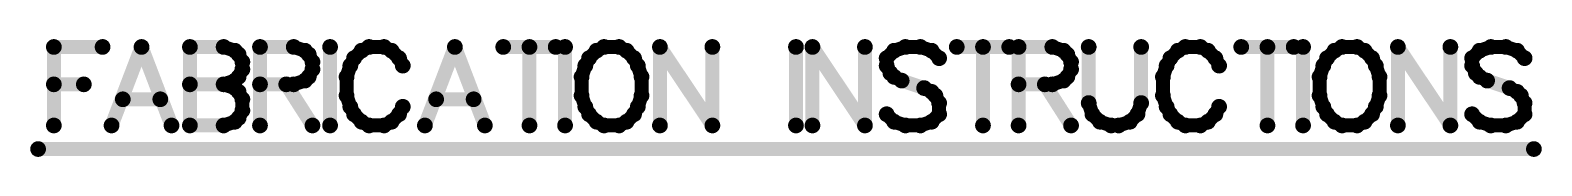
# Model space of a CAD drawing. Extents: x 0 to 200, y 0 to 200.
# Drawn here: x 109.9 to 129.1, y 164.4 to 165.9 of the extents above; entities that cross this region are included whole.
import ezdxf

# ---------------------------------------------------------------- set-up
doc = ezdxf.new("R2010")
doc.units = 0
doc.layers.get('0').update_dxf_attribs({"linetype": 'CONTINUOUS'})
doc.layers.add('gm2', color=1, linetype='CONTINUOUS')

# ---------------------------------------------------------------- blocks, each defined once
blk = doc.blocks.new('D15')
at = {"const_width": 0.1}
blk.add_lwpolyline([(-0.05, 0, 1), (0.05, 0, 1)], format="xyb", close=True, dxfattribs=at)

msp = doc.modelspace()

# ---------------------------------------------------------------- linework, layer by layer
at = {"layer": 'gm2', "color": 1, "const_width": 0.1778}
for points in [[(110.20022, 164.80055), (110.20022, 165.800332)], [(110.20022, 165.800332), (110.819132, 165.800332)], [(111.314273, 165.800332), (110.933402, 164.80055)], [(111.695143, 164.80055), (111.314273, 165.800332)], [(111.928424, 165.800332), (111.928424, 164.80055)], [(112.356905, 165.800332), (111.928424, 165.800332)], [(112.499735, 165.752732), (112.356905, 165.800332)], [(113.247196, 165.800332), (112.818716, 165.800332)], [(112.818716, 165.800332), (112.818716, 164.80055)], [(113.390017, 165.752732), (113.247196, 165.800332)], [(113.708997, 165.800332), (113.708997, 164.80055)], [(114.204128, 165.800332), (114.108918, 165.752732)], [(114.394569, 165.800332), (114.204128, 165.800332)], [(114.489789, 165.752732), (114.394569, 165.800332)], [(114.91351, 164.80055), (115.294381, 165.800332)], [(115.294381, 165.800332), (115.675251, 164.80055)], [(115.908532, 165.800332), (116.575053, 165.800332)], [(116.241792, 164.80055), (116.241792, 165.800332)], [(116.694083, 165.800332), (116.694083, 164.80055)], [(117.189214, 165.800332), (117.093994, 165.752732)], [(117.379645, 165.800332), (117.189214, 165.800332)], [(117.474865, 165.752732), (117.379645, 165.800332)], [(117.898586, 165.800332), (117.898586, 164.80055)], [(118.565107, 164.80055), (117.898586, 165.800332)], [(118.565107, 165.800332), (118.565107, 164.80055)], [(119.626789, 164.80055), (119.626789, 165.800332)], [(119.83627, 165.800332), (119.83627, 164.80055)], [(119.83627, 165.800332), (120.502791, 164.80055)], [(120.502791, 164.80055), (120.502791, 165.800332)], [(120.874142, 165.752732), (121.016972, 165.800332)], [(121.016972, 165.800332), (121.207402, 165.800332)], [(121.207402, 165.800332), (121.350233, 165.752732)], [(121.669213, 165.800332), (122.335735, 165.800332)], [(122.002474, 164.80055), (122.002474, 165.800332)], [(122.454765, 165.800332), (122.454765, 164.80055)], [(122.454765, 165.800332), (122.883246, 165.800332)], [(122.883246, 165.800332), (123.026066, 165.752732)], [(123.345047, 165.800332), (123.345047, 165.08621)], [(124.011568, 165.08621), (124.011568, 165.800332)], [(124.573359, 165.800332), (124.478139, 165.752732)], [(124.7638, 165.800332), (124.573359, 165.800332)], [(124.85901, 165.752732), (124.7638, 165.800332)], [(125.949252, 165.800332), (125.282731, 165.800332)], [(125.615991, 164.80055), (125.615991, 165.800332)], [(126.068282, 165.800332), (126.068282, 164.80055)], [(126.563413, 165.800332), (126.468193, 165.752732)], [(126.753844, 165.800332), (126.563413, 165.800332)], [(126.849064, 165.752732), (126.753844, 165.800332)], [(127.272785, 164.80055), (127.272785, 165.800332)], [(127.272785, 165.800332), (127.939306, 164.80055)], [(127.939306, 164.80055), (127.939306, 165.800332)], [(128.310647, 165.752732), (128.453487, 165.800332)], [(128.453487, 165.800332), (128.643917, 165.800332)], [(128.643917, 165.800332), (128.786738, 165.752732)], [(112.547345, 165.705101), (112.499735, 165.752732)], [(112.594955, 165.609891), (112.547345, 165.705101)], [(112.594955, 165.514671), (112.594955, 165.609891)], [(113.437627, 165.705101), (113.390017, 165.752732)], [(113.485237, 165.609891), (113.437627, 165.705101)], [(113.485237, 165.514671), (113.485237, 165.609891)], [(114.013698, 165.657501), (113.966088, 165.562281)], [(114.108918, 165.752732), (114.013698, 165.657501)], [(114.584999, 165.657501), (114.489789, 165.752732)], [(114.632609, 165.562281), (114.584999, 165.657501)], [(116.998774, 165.657501), (116.951164, 165.562281)], [(117.093994, 165.752732), (116.998774, 165.657501)], [(117.570085, 165.657501), (117.474865, 165.752732)], [(117.617695, 165.562281), (117.570085, 165.657501)], [(120.874142, 165.752732), (120.778922, 165.657501)], [(120.778922, 165.657501), (120.778922, 165.562281)], [(121.350233, 165.752732), (121.445453, 165.657501)], [(123.026066, 165.752732), (123.073676, 165.705101)], [(123.073676, 165.705101), (123.121286, 165.609891)], [(123.121286, 165.609891), (123.121286, 165.514671)], [(124.382919, 165.657501), (124.335319, 165.562281)], [(124.478139, 165.752732), (124.382919, 165.657501)], [(124.95423, 165.657501), (124.85901, 165.752732)], [(125.00184, 165.562281), (124.95423, 165.657501)], [(126.372973, 165.657501), (126.325363, 165.562281)], [(126.468193, 165.752732), (126.372973, 165.657501)], [(126.944284, 165.657501), (126.849064, 165.752732)], [(126.991894, 165.562281), (126.944284, 165.657501)], [(128.310647, 165.752732), (128.215436, 165.657501)], [(128.215436, 165.657501), (128.215436, 165.562281)], [(128.786738, 165.752732), (128.881968, 165.657501)], [(112.499735, 165.371851), (112.547345, 165.419461)], [(112.547345, 165.419461), (112.594955, 165.514671)], [(113.390017, 165.371851), (113.437627, 165.419461)], [(113.437627, 165.419461), (113.485237, 165.514671)], [(113.966088, 165.562281), (113.918478, 165.419461)], [(113.918478, 165.419461), (113.918478, 165.18141)], [(116.951164, 165.562281), (116.903554, 165.419461)], [(116.903554, 165.419461), (116.903554, 165.18141)], [(117.665305, 165.419461), (117.617695, 165.562281)], [(117.665305, 165.18141), (117.665305, 165.419461)], [(120.778922, 165.562281), (120.826532, 165.467071)], [(120.826532, 165.467071), (120.874142, 165.419461)], [(120.874142, 165.419461), (120.969362, 165.371851)], [(123.073676, 165.419461), (123.026066, 165.371851)], [(123.121286, 165.514671), (123.073676, 165.419461)], [(124.335319, 165.562281), (124.287709, 165.419461)], [(124.287709, 165.419461), (124.287709, 165.18141)], [(126.325363, 165.562281), (126.277753, 165.419461)], [(126.277753, 165.419461), (126.277753, 165.18141)], [(127.039504, 165.419461), (126.991894, 165.562281)], [(127.039504, 165.18141), (127.039504, 165.419461)], [(128.215436, 165.562281), (128.263047, 165.467071)], [(128.263047, 165.467071), (128.310647, 165.419461)], [(128.310647, 165.419461), (128.405877, 165.371851)], [(110.581091, 165.324241), (110.20022, 165.324241)], [(111.928424, 165.324241), (112.356905, 165.324241)], [(112.356905, 165.324241), (112.499735, 165.371851)], [(112.499735, 165.276641), (112.356905, 165.324241)], [(112.547345, 165.22901), (112.499735, 165.276641)], [(112.594955, 165.13381), (112.547345, 165.22901)], [(112.818716, 165.324241), (113.247196, 165.324241)], [(113.485237, 164.80055), (113.151976, 165.324241)], [(113.247196, 165.324241), (113.390017, 165.371851)], [(120.969362, 165.371851), (121.255013, 165.276641)], [(121.255013, 165.276641), (121.350233, 165.22901)], [(121.350233, 165.22901), (121.397843, 165.18141)], [(122.883246, 165.324241), (122.454765, 165.324241)], [(122.788026, 165.324241), (123.121286, 164.80055)], [(123.026066, 165.371851), (122.883246, 165.324241)], [(128.405877, 165.371851), (128.691527, 165.276641)], [(128.691527, 165.276641), (128.786738, 165.22901)], [(128.786738, 165.22901), (128.834368, 165.18141)], [(111.076222, 165.13381), (111.552313, 165.13381)], [(112.594955, 164.99098), (112.594955, 165.13381)], [(113.918478, 165.18141), (113.966088, 165.03858)], [(113.966088, 165.03858), (114.013698, 164.94337)], [(114.584999, 164.94337), (114.632609, 165.03858)], [(115.532421, 165.13381), (115.05633, 165.13381)], [(116.903554, 165.18141), (116.951164, 165.03858)], [(116.951164, 165.03858), (116.998774, 164.94337)], [(117.570085, 164.94337), (117.617695, 165.03858)], [(117.617695, 165.03858), (117.665305, 165.18141)], [(121.397843, 165.18141), (121.445453, 165.08621)], [(121.445453, 165.08621), (121.445453, 164.94337)], [(123.345047, 165.08621), (123.392657, 164.94337)], [(123.963958, 164.94337), (124.011568, 165.08621)], [(124.287709, 165.18141), (124.335319, 165.03858)], [(124.335319, 165.03858), (124.382919, 164.94337)], [(124.95423, 164.94337), (125.00184, 165.03858)], [(126.277753, 165.18141), (126.325363, 165.03858)], [(126.325363, 165.03858), (126.372973, 164.94337)], [(126.944284, 164.94337), (126.991894, 165.03858)], [(126.991894, 165.03858), (127.039504, 165.18141)], [(128.834368, 165.18141), (128.881968, 165.08621)], [(128.881968, 165.08621), (128.881968, 164.94337)], [(112.356905, 164.80055), (112.499735, 164.84815)], [(112.499735, 164.84815), (112.547345, 164.89576)], [(112.547345, 164.89576), (112.594955, 164.99098)], [(114.013698, 164.94337), (114.108918, 164.84815)], [(114.108918, 164.84815), (114.204128, 164.80055)], [(114.394569, 164.80055), (114.489789, 164.84815)], [(114.489789, 164.84815), (114.584999, 164.94337)], [(116.998774, 164.94337), (117.093994, 164.84815)], [(117.093994, 164.84815), (117.189214, 164.80055)], [(117.379645, 164.80055), (117.474865, 164.84815)], [(117.474865, 164.84815), (117.570085, 164.94337)], [(120.874142, 164.84815), (120.778922, 164.94337)], [(121.016972, 164.80055), (120.874142, 164.84815)], [(121.350233, 164.84815), (121.207402, 164.80055)], [(121.445453, 164.94337), (121.350233, 164.84815)], [(123.392657, 164.94337), (123.487877, 164.84815)], [(123.487877, 164.84815), (123.630697, 164.80055)], [(123.725917, 164.80055), (123.868748, 164.84815)], [(123.868748, 164.84815), (123.963958, 164.94337)], [(124.382919, 164.94337), (124.478139, 164.84815)], [(124.478139, 164.84815), (124.573359, 164.80055)], [(124.7638, 164.80055), (124.85901, 164.84815)], [(124.85901, 164.84815), (124.95423, 164.94337)], [(126.372973, 164.94337), (126.468193, 164.84815)], [(126.468193, 164.84815), (126.563413, 164.80055)], [(126.753844, 164.80055), (126.849064, 164.84815)], [(126.849064, 164.84815), (126.944284, 164.94337)], [(128.310647, 164.84815), (128.215436, 164.94337)], [(128.453487, 164.80055), (128.310647, 164.84815)], [(128.786738, 164.84815), (128.643917, 164.80055)], [(128.881968, 164.94337), (128.786738, 164.84815)], [(111.928424, 164.80055), (112.356905, 164.80055)], [(114.204128, 164.80055), (114.394569, 164.80055)], [(117.189214, 164.80055), (117.379645, 164.80055)], [(121.207402, 164.80055), (121.016972, 164.80055)], [(123.630697, 164.80055), (123.725917, 164.80055)], [(124.573359, 164.80055), (124.7638, 164.80055)], [(126.563413, 164.80055), (126.753844, 164.80055)], [(128.643917, 164.80055), (128.453487, 164.80055)], [(129.000258, 164.500329), (110.00022, 164.500329)]]:
    msp.add_lwpolyline(points, dxfattribs=at)

# ---------------------------------------------------------------- block references
at = {"layer": 'gm2'}
for p in [(110.20022, 165.800332), (110.819132, 165.800332), (111.314273, 165.800332), (111.314273, 165.800332), (111.928424, 165.800332), (111.928424, 165.800332), (112.356905, 165.800332), (112.818716, 165.800332), (113.247196, 165.800332), (113.708997, 165.800332), (114.204128, 165.800332), (114.394569, 165.800332), (115.294381, 165.800332), (115.908532, 165.800332), (116.241792, 165.800332), (116.575053, 165.800332), (116.694083, 165.800332), (117.189214, 165.800332), (117.379645, 165.800332), (117.898586, 165.800332), (117.898586, 165.800332), (118.565107, 165.800332), (119.626789, 165.800332), (119.83627, 165.800332), (119.83627, 165.800332), (120.502791, 165.800332), (121.016972, 165.800332), (121.207402, 165.800332), (121.669213, 165.800332), (122.002474, 165.800332), (122.335735, 165.800332), (122.454765, 165.800332), (122.454765, 165.800332), (122.883246, 165.800332), (123.345047, 165.800332), (124.011568, 165.800332), (124.573359, 165.800332), (124.7638, 165.800332), (125.282731, 165.800332), (125.615991, 165.800332), (125.949252, 165.800332), (126.068282, 165.800332), (126.563413, 165.800332), (126.753844, 165.800332), (127.272785, 165.800332), (127.939306, 165.800332), (128.453487, 165.800332), (128.643917, 165.800332), (112.499735, 165.752732), (112.547345, 165.705101), (112.594955, 165.609891), (113.390017, 165.752732), (113.437627, 165.705101), (113.485237, 165.609891), (114.013698, 165.657501), (114.108918, 165.752732), (114.489789, 165.752732), (114.584999, 165.657501), (116.998774, 165.657501), (117.093994, 165.752732), (117.474865, 165.752732), (117.570085, 165.657501), (120.778922, 165.657501), (120.874142, 165.752732), (120.874142, 165.752732), (121.350233, 165.752732), (121.445453, 165.657501), (123.026066, 165.752732), (123.073676, 165.705101), (123.121286, 165.609891), (124.382919, 165.657501), (124.478139, 165.752732), (124.85901, 165.752732), (124.95423, 165.657501), (126.372973, 165.657501), (126.468193, 165.752732), (126.849064, 165.752732), (126.944284, 165.657501), (128.215436, 165.657501), (128.310647, 165.752732), (128.310647, 165.752732), (128.786738, 165.752732), (128.881968, 165.657501), (112.547345, 165.419461), (112.594955, 165.514671), (113.437627, 165.419461), (113.485237, 165.514671), (113.918478, 165.419461), (113.918478, 165.419461), (113.966088, 165.562281), (114.632609, 165.562281), (116.903554, 165.419461), (116.951164, 165.562281), (117.617695, 165.562281), (117.665305, 165.419461), (120.778922, 165.562281), (120.826532, 165.467071), (120.874142, 165.419461), (123.073676, 165.419461), (123.121286, 165.514671), (124.287709, 165.419461), (124.335319, 165.562281), (125.00184, 165.562281), (126.277753, 165.419461), (126.325363, 165.562281), (126.991894, 165.562281), (127.039504, 165.419461), (128.215436, 165.562281), (128.263047, 165.467071), (128.310647, 165.419461), (110.20022, 165.324241), (110.581091, 165.324241), (111.928424, 165.324241), (112.356905, 165.324241), (112.356905, 165.324241), (112.499735, 165.371851), (112.499735, 165.276641), (112.547345, 165.22901), (112.818716, 165.324241), (113.151976, 165.324241), (113.247196, 165.324241), (113.390017, 165.371851), (120.969362, 165.371851), (121.255013, 165.276641), (121.350233, 165.22901), (122.454765, 165.324241), (122.788026, 165.324241), (122.883246, 165.324241), (123.026066, 165.371851), (128.405877, 165.371851), (128.691527, 165.276641), (128.786738, 165.22901), (111.076222, 165.13381), (111.552313, 165.13381), (112.594955, 165.13381), (113.918478, 165.18141), (113.966088, 165.03858), (114.632609, 165.03858), (115.05633, 165.13381), (115.532421, 165.13381), (116.903554, 165.18141), (116.951164, 165.03858), (117.617695, 165.03858), (117.665305, 165.18141), (121.397843, 165.18141), (121.445453, 165.08621), (123.345047, 165.08621), (124.011568, 165.08621), (124.287709, 165.18141), (124.335319, 165.03858), (125.00184, 165.03858), (126.277753, 165.18141), (126.325363, 165.03858), (126.991894, 165.03858), (127.039504, 165.18141), (128.834368, 165.18141), (128.881968, 165.08621), (112.499735, 164.84815), (112.547345, 164.89576), (112.594955, 164.99098), (114.013698, 164.94337), (114.108918, 164.84815), (114.489789, 164.84815), (114.584999, 164.94337), (116.998774, 164.94337), (116.998774, 164.94337), (117.093994, 164.84815), (117.474865, 164.84815), (117.570085, 164.94337), (120.778922, 164.94337), (120.874142, 164.84815), (121.350233, 164.84815), (121.445453, 164.94337), (123.392657, 164.94337), (123.392657, 164.94337), (123.487877, 164.84815), (123.868748, 164.84815), (123.963958, 164.94337), (124.382919, 164.94337), (124.382919, 164.94337), (124.478139, 164.84815), (124.85901, 164.84815), (124.95423, 164.94337), (126.372973, 164.94337), (126.372973, 164.94337), (126.468193, 164.84815), (126.849064, 164.84815), (126.944284, 164.94337), (128.215436, 164.94337), (128.310647, 164.84815), (128.786738, 164.84815), (128.881968, 164.94337), (110.20022, 164.80055), (110.933402, 164.80055), (111.695143, 164.80055), (111.928424, 164.80055), (112.356905, 164.80055), (112.818716, 164.80055), (113.485237, 164.80055), (113.708997, 164.80055), (114.204128, 164.80055), (114.394569, 164.80055), (114.91351, 164.80055), (115.675251, 164.80055), (116.241792, 164.80055), (116.694083, 164.80055), (117.189214, 164.80055), (117.379645, 164.80055), (117.898586, 164.80055), (118.565107, 164.80055), (118.565107, 164.80055), (119.626789, 164.80055), (119.83627, 164.80055), (120.502791, 164.80055), (121.016972, 164.80055), (121.207402, 164.80055), (122.002474, 164.80055), (122.454765, 164.80055), (123.121286, 164.80055), (123.630697, 164.80055), (123.725917, 164.80055), (124.573359, 164.80055), (124.7638, 164.80055), (125.615991, 164.80055), (126.068282, 164.80055), (126.563413, 164.80055), (126.753844, 164.80055), (127.272785, 164.80055), (127.939306, 164.80055), (128.453487, 164.80055), (128.643917, 164.80055), (110.00022, 164.500329), (129.000258, 164.500329)]:
    msp.add_blockref('D15', p, dxfattribs=at)

doc.saveas('drawing.dxf')
